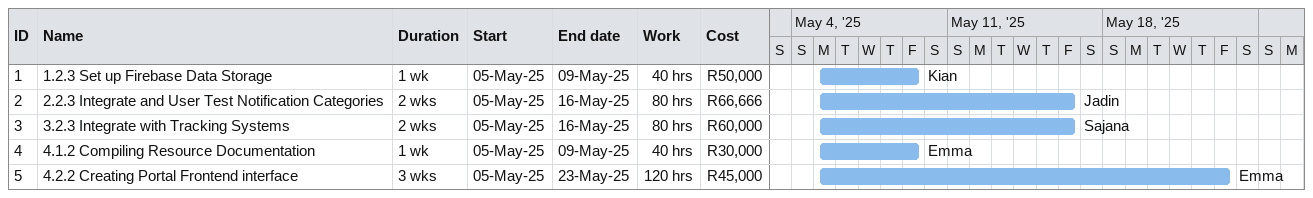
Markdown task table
| ID | Task | Duration | Start | Finish | Resources | Work (h) | Cost (R) |
|---|---|---|---|---|---|---|---|
| 1 | 1.2.3 Set up Firebase Data Storage | 1w | 2025-05-05 | 2025-05-09 | Kian | 40 | 50000 |
| 2 | 2.2.3 Integrate and User Test Notification Categories | 2w | 2025-05-05 | 2025-05-16 | Jadin | 80 | 66666 |
| 3 | 3.2.3 Integrate with Tracking Systems | 2w | 2025-05-05 | 2025-05-16 | Sajana | 80 | 60000 |
| 4 | 4.1.2 Compiling Resource Documentation | 1w | 2025-05-05 | 2025-05-09 | Emma | 40 | 30000 |
| 5 | 4.2.2 Creating Portal Frontend interface | 3w | 2025-05-05 | 2025-05-23 | Emma | 120 | 45000 |
